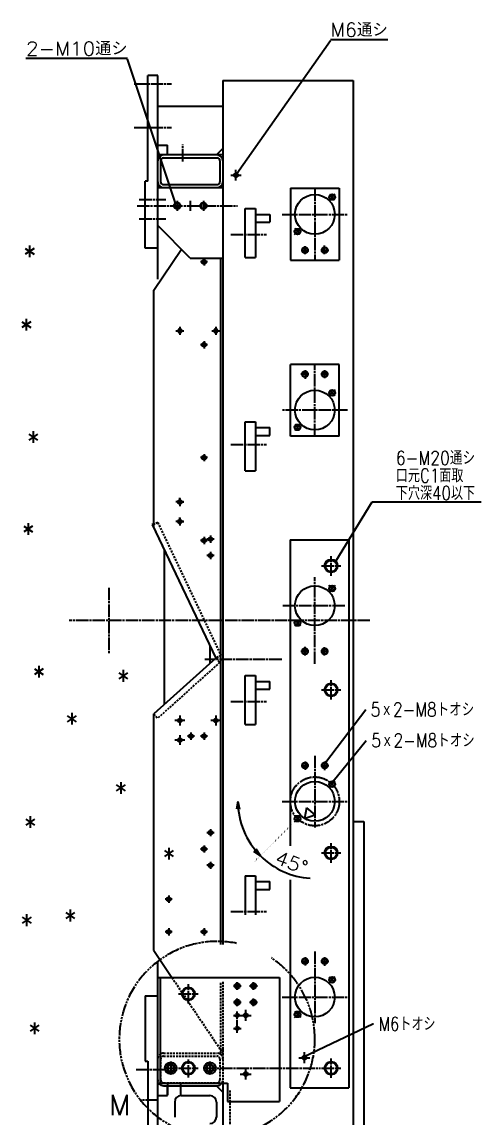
# Model space of a CAD drawing. Header units: inches. Extents: x -3309 to 2472, y -3154 to 2252.
# Drawn here: x -3309 to -2605, y 558 to 2237 of the extents above; entities that cross this region are included whole.
import ezdxf
from ezdxf.enums import TextEntityAlignment as Align

# ---------------------------------------------------------------- set-up
doc = ezdxf.new("R2010")
doc.units = ezdxf.units.IN
doc.header["$MEASUREMENT"] = 0
for name, pattern in [('CENTERLINE', [25.4, 19.05, -1.5875, 3.175, -1.5875]), ('DASHED', [4.7625, 3.175, -1.5875]), ('GAP', [2541.524, 0, -1.524, 2540]), ('PHANTOM', [30.1625, 19.05, -1.5875, 3.175, -1.5875, 3.175, -1.5875]), ('SOLID', [0])]:
    doc.linetypes.add(name, pattern=pattern)
for name, color, linetype in [('0$C$L0$V_DRAWING', 7, 'SOLID'), ('0$C$L0$V_PV', 7, 'SOLID'), ('Layer11$C$L11$V_DRAWING', 52, 'SOLID'), ('Layer11$C$L11$V_PV', 52, 'SOLID'), ('Layer12$C$L12$V_PV', 52, 'SOLID'), ('Layer13$C$L13$V_PV', 52, 'SOLID'), ('Layer14$C$L14$V_PV', 52, 'SOLID'), ('Layer21$C$L21$V_DRAWING', 2, 'SOLID'), ('Layer21$C$L21$V_PV', 2, 'SOLID'), ('Layer8$C$L8$V_PV', 40, 'SOLID'), ('Layer9$C$L9$V_PV', 254, 'SOLID')]:
    doc.layers.add(name, color=color, linetype=linetype)
doc.styles.add('CADRASTD', font='txt', dxfattribs={"bigfont": 'bigfont'})
doc.dimstyles.new('DIM3', dxfattribs={"dimtxt": 0.156, "dimasz": 2, "dimexe": 0, "dimexo": 0, "dimgap": 0.078, "dimtad": 3, "dimzin": 0, "dimdsep": 46, "dimtxsty": 'CADRASTD', "dimblk": 'CADRA_ARROW22_5OPEN', "dimblk1": 'CADRA_ARROW22_5OPEN', "dimblk2": 'CADRA_ARROW22_5OPEN', "dimcen": 0.09, "dimaunit": 1, "dimadec": 17154, "dimazin": 0, "dimtfac": 1, "dimtofl": 0, "dimtmove": 0, "dimatfit": 3, "dimldrblk": 'CADRA_ARROW22_5OPEN', "dimfxl": 1, "dimtolj": 1, "dimtzin": 0, "dimarcsym": 0})

# ---------------------------------------------------------------- blocks, each defined once
blk = doc.blocks.new('BLOCK20')
at = {"layer": '0$C$L0$V_DRAWING'}
blk.add_point((0, 0), dxfattribs=at)
blk.add_point((0, 0), dxfattribs=at)
blk.add_point((0, 0), dxfattribs=at)
blk.add_point((0, 0), dxfattribs=at)
blk.add_point((0, 0), dxfattribs=at)
blk.add_point((0, 0), dxfattribs=at)
blk.add_point((0, 0), dxfattribs=at)
at = {"layer": 'Layer11$C$L11$V_DRAWING', "color": 52}
blk.add_circle((0, 0), 3, dxfattribs=at)
at = {"layer": 'Layer13$C$L13$V_PV', "color": 52, "linetype": 'CENTERLINE'}
for p, q in [((5.5, 0), (-5.5, 0)), ((0, 5.5), (0, -5.5))]:
    blk.add_line(p, q, dxfattribs=at)
at = {"layer": 'Layer21$C$L21$V_DRAWING'}
blk.add_circle((0, 0), 2.4, dxfattribs=at)
blk = doc.blocks.new('BLOCK21')
at = {"layer": '0$C$L0$V_DRAWING'}
blk.add_point((0, 0), dxfattribs=at)
blk.add_point((0, 0), dxfattribs=at)
blk.add_point((0, 0), dxfattribs=at)
blk.add_point((0, 0), dxfattribs=at)
blk.add_point((0, 0), dxfattribs=at)
blk.add_point((0, 0), dxfattribs=at)
blk.add_point((0, 0), dxfattribs=at)
blk.add_point((0, 0), dxfattribs=at)
blk.add_point((0, 0), dxfattribs=at)
at = {"layer": 'Layer11$C$L11$V_DRAWING', "color": 60}
blk.add_circle((0, 0), 3, dxfattribs=at)
at = {"layer": 'Layer13$C$L13$V_PV', "color": 60, "linetype": 'CENTERLINE'}
for p, q in [((5.5, 0), (-5.5, 0)), ((0, 5.5), (0, -5.5))]:
    blk.add_line(p, q, dxfattribs=at)
at = {"layer": 'Layer21$C$L21$V_DRAWING', "color": 4}
blk.add_circle((0, 0), 2.4, dxfattribs=at)
blk = doc.blocks.new('BLOCK22')
at = {"layer": '0$C$L0$V_DRAWING'}
blk.add_point((0, 0), dxfattribs=at)
blk.add_point((0, 0), dxfattribs=at)
blk.add_point((0, 0), dxfattribs=at)
blk.add_point((0, 0), dxfattribs=at)
at = {"layer": 'Layer11$C$L11$V_DRAWING', "color": 52}
blk.add_circle((0, 0), 3, dxfattribs=at)
at = {"layer": 'Layer13$C$L13$V_PV', "color": 52, "linetype": 'CENTERLINE'}
for p, q in [((-6, 0), (6, 0)), ((0, -6), (0, 6))]:
    blk.add_line(p, q, dxfattribs=at)
at = {"layer": 'Layer21$C$L21$V_DRAWING'}
blk.add_circle((0, 0), 2.46, dxfattribs=at)
blk = doc.blocks.new('BLOCK19')
at = {"layer": '0$C$L0$V_DRAWING'}
for p in [(0, 0, -66), (0, 0, -66), (1, 0, -66)]:
    blk.add_point(p, dxfattribs=at)
at = {"layer": 'Layer13$C$L13$V_PV', "color": 20, "linetype": 'CENTERLINE'}
for p, q in [((-512.5, -11), (-497.5, -11)), ((-505, -3.5), (-505, -18.5)), ((-840, -66), (-846.2, -66)), ((-840, -66), (-840, -59.8)), ((-840, -66), (-833.8, -66)), ((-840, -66), (-840, -72.2)), ((-810, -66), (-816.2, -66)), ((-810, -66), (-810, -59.8)), ((-810, -66), (-803.8, -66)), ((-810, -66), (-810, -72.2)), ((-512.5, -66), (-497.5, -66)), ((-505, -58.5), (-505, -73.5)), ((-482.5, -66), (-467.5, -66)), ((-475, -58.5), (-475, -73.5))]:
    blk.add_line(p, q, dxfattribs=at)
at = {"layer": '0$C$L0$V_DRAWING', "yscale": -1, "rotation": 90.0000000000002}
for p in [(-1102.4, -11), (-1102.4, -66)]:
    blk.add_blockref('BLOCK22', p, dxfattribs=at)
at = {"layer": '0$C$L0$V_DRAWING', "rotation": 90.0000000000002}
for name, p in [('BLOCK20', (-783, -19)), ('BLOCK21', (-505, -11)), ('BLOCK20', (-283, -19)), ('BLOCK21', (-840, -66)), ('BLOCK21', (-810, -66)), ('BLOCK21', (-505, -66)), ('BLOCK21', (-475, -66))]:
    blk.add_blockref(name, p, dxfattribs=at)
blk = doc.blocks.new('BLOCK30')
at = {"layer": '0$C$L0$V_DRAWING'}
blk.add_point((0, 0), dxfattribs=at)
blk.add_point((0, 0), dxfattribs=at)
blk.add_point((0, 0), dxfattribs=at)
blk.add_point((0, 0), dxfattribs=at)
blk.add_point((0, 0), dxfattribs=at)
blk.add_point((0, 0), dxfattribs=at)
blk.add_point((0, 0), dxfattribs=at)
at = {"layer": 'Layer11$C$L11$V_DRAWING', "color": 52}
blk.add_circle((0, 0), 3, dxfattribs=at)
at = {"layer": 'Layer13$C$L13$V_PV', "color": 52, "linetype": 'CENTERLINE'}
for p, q in [((5.5, 0), (-5.5, 0)), ((0, 5.5), (0, -5.5))]:
    blk.add_line(p, q, dxfattribs=at)
at = {"layer": 'Layer21$C$L21$V_DRAWING'}
blk.add_circle((0, 0), 2.4, dxfattribs=at)
blk = doc.blocks.new('CADRA_ARROW22_5OPEN')
at = {"layer": 'Layer9$C$L9$V_PV', "color": 7}
for q in [(-0.99, 0), (-0.98, 0.2), (-0.98, -0.2)]:
    blk.add_line((0, 0), q, dxfattribs=at)
blk = doc.blocks.new('BLOCK33')
at = {"layer": '0$C$L0$V_DRAWING'}
blk.add_point((0, 0), dxfattribs=at)
at = {"layer": 'Layer11$C$L11$V_DRAWING'}
blk.add_circle((0, 0), 3, dxfattribs=at)
at = {"layer": 'Layer13$C$L13$V_PV', "linetype": 'CENTERLINE'}
for p, q in [((-8, 0), (8, 0)), ((0, -8), (0, 8))]:
    blk.add_line(p, q, dxfattribs=at)
at = {"layer": 'Layer21$C$L21$V_DRAWING'}
blk.add_circle((0, 0), 2.6, dxfattribs=at)
blk = doc.blocks.new('BLOCK35')
at = {"layer": '0$C$L0$V_DRAWING'}
blk.add_point((0, 0), dxfattribs=at)
at = {"layer": 'Layer11$C$L11$V_DRAWING', "color": 52}
blk.add_circle((0, 0), 3, dxfattribs=at)
at = {"layer": 'Layer13$C$L13$V_PV', "color": 52, "linetype": 'CENTERLINE'}
for p, q in [((5.5, 0), (-5.5, 0)), ((0, 5.5), (0, -5.5))]:
    blk.add_line(p, q, dxfattribs=at)
at = {"layer": 'Layer21$C$L21$V_DRAWING'}
blk.add_circle((0, 0), 2.4, dxfattribs=at)
blk = doc.blocks.new('BLOCK56')
at = {"layer": '0$C$L0$V_DRAWING'}
for p in [(0, 0), (0, 0), (1, 0), (1, 0)]:
    blk.add_point(p, dxfattribs=at)
at = {"layer": 'Layer12$C$L12$V_PV', "color": 52, "linetype": 'DASHED'}
for p, q in [((100, 210.1), (2.9, 6.1)), ((100, 210.1), (108.2, 206.2)), ((2.9, 6.1), (11, 2.2)), ((11, 2.2), (5, -4.5)), ((5, -4.5), (100.1, -90.1)), ((106.2, -83.4), (100.1, -90.1))]:
    blk.add_line(p, q, dxfattribs=at)
at = {"layer": 'Layer21$C$L21$V_DRAWING'}
for p, q in [((108.2, 206.2), (11, 2.2)), ((11, 2.2), (106.2, -83.4))]:
    blk.add_line(p, q, dxfattribs=at)
blk = doc.blocks.new('BLOCK63')
at = {"layer": '0$C$L0$V_DRAWING'}
for p in [(0, 0), (0, 0), (0, 0), (1, 0), (1, 0)]:
    blk.add_point(p, dxfattribs=at)
at = {"layer": 'Layer11$C$L11$V_DRAWING', "color": 52}
blk.add_circle((0, 0), 6, dxfattribs=at)
at = {"layer": 'Layer13$C$L13$V_PV', "color": 52, "linetype": 'CENTERLINE'}
for p, q in [((-8.5, 0), (8.5, 0)), ((0, 8.5), (0, -8.5))]:
    blk.add_line(p, q, dxfattribs=at)
at = {"layer": 'Layer21$C$L21$V_DRAWING'}
blk.add_circle((0, 0), 5.05, dxfattribs=at)
blk = doc.blocks.new('TAB100_SYM001')
at = {"layer": 'Layer21$C$L21$V_DRAWING'}
for p, q in [((-1.4, 2.42), (0, 0)), ((-1.4, 2.42), (1.4, 2.42)), ((0, 0), (1.4, 2.42))]:
    blk.add_line(p, q, dxfattribs=at)
blk = doc.blocks.new('*D326')
at = {"layer": 'Layer9$C$L9$V_PV'}
for p, q in [((-2977.8, 1041.6), (-2980.1, 1029.8)), ((-2977.8, 1041.6), (-2975.5, 1029.8)), ((-2943.2, 958.2), (-2953.2, 964.8)), ((-2943.2, 958.2), (-2949.9, 968.2))]:
    blk.add_line(p, q, dxfattribs=at)
at = {"layer": 'Layer9$C$L9$V_PV', "linetype": 'GAP'}
blk.add_line((-2895.1, 1006.4), (-2952.9, 948.5), dxfattribs=at)
at = {"layer": 'Layer9$C$L9$V_PV'}
for start, end in [(180, 225.0011), (225.0011, 266.3964)]:
    blk.add_arc((-2859.8, 1041.6), 118, start, end, dxfattribs=at)
at = {"layer": 'Layer9$C$L9$V_PV', "style": 'CADRASTD', "width": 0.857143}
blk.add_text('45%%d', height=21, rotation=339.2398, dxfattribs=at).set_placement((-2922.7, 946.7), (-2875.6, 928.8), align=Align.FIT)

msp = doc.modelspace()

# ---------------------------------------------------------------- linework, layer by layer
at = {"layer": 'Layer11$C$L11$V_PV'}
for p, q in [((-2771.7, 1500.7), (-2604.8, 1500.7)), ((-2771, 700.5), (-2769.6, 700.5))]:
    msp.add_line(p, q, dxfattribs=at)
for centre, radius in [((-2833.3, 1968.1), 4.5), ((-3070.8, 1954.6), 5), ((-3030.8, 1954.6), 5), ((-2886.3, 1915.1), 4.5), ((-2874.8, 1886.6), 4.5), ((-2844.8, 1886.6), 4.5), ((-2874.8, 1696.6), 4.5), ((-2844.8, 1696.6), 4.5), ((-2833.3, 1668.1), 4.5), ((-2886.3, 1615.1), 4.5), ((-2834.8, 1402.6), 10), ((-2833.3, 1368.1), 4.5), ((-2886.3, 1315.1), 4.5), ((-2874.8, 1271.6), 4.5), ((-2844.8, 1271.6), 4.5), ((-2834.8, 1212.6), 10), ((-2874.8, 1096.6), 4.5), ((-2844.8, 1096.6), 4.5), ((-2833.3, 1068.1), 4.5), ((-2886.3, 1015.1), 4.5), ((-2834.8, 962.6), 10), ((-2874.8, 796.6), 4.5), ((-2844.8, 796.6), 4.5), ((-2833.3, 768.1), 4.5), ((-3053.8, 746.6), 10), ((-2978.8, 758.6), 4), ((-2953.8, 758.6), 4), ((-2978.8, 733.6), 4), ((-2953.8, 733.6), 4), ((-2978.8, 713.6), 2.75), ((-2965.8, 713.6), 3), ((-2886.3, 715.1), 4.5), ((-2978.8, 693.6), 2.75), ((-3053.8, 632.6), 10), ((-2875.8, 648.6), 3), ((-2834.8, 632.6), 10), ((-2965.8, 623.6), 3)]:
    msp.add_circle(centre, radius, dxfattribs=at)
at = {"layer": 'Layer12$C$L12$V_PV', "linetype": 'DASHED'}
for p, q in [((-3091.8, 1982.6), (-3009.8, 1982.6)), ((-3079.1, 771.6), (-3000.8, 655.6)), ((-3004, 655.6), (-3004, 764.9)), ((-3000.8, 764.9), (-3000.8, 609.6)), ((-3091.8, 655.6), (-3009.8, 655.6)), ((-3007.3, 655.6), (-3000.8, 655.6)), ((-3096.3, 646.6), (-3096.3, 614.6)), ((-3091.8, 651.1), (-3009.8, 651.1)), ((-3005.3, 646.6), (-3005.3, 614.6)), ((-3091.8, 610.1), (-3009.8, 610.1)), ((-2990.4, 598.3), (-2990.4, 530.6))]:
    msp.add_line(p, q, dxfattribs=at)
for centre, radius, start, end in [((-3091.8, 646.6), 9, 90, 180), ((-3009.8, 646.6), 9, 0, 90), ((-3091.8, 646.6), 4.5, 90, 180), ((-3009.8, 646.6), 4.5, 0, 90), ((-3091.8, 614.6), 9, 180, 213.756), ((-3091.8, 614.6), 4.5, 180, 270), ((-3009.8, 614.6), 4.5, 270, 360), ((-3009.8, 614.6), 9, 326.244, 360)]:
    msp.add_arc(centre, radius, start, end, dxfattribs=at)
at = {"layer": 'Layer13$C$L13$V_PV', "linetype": 'CENTERLINE'}
for p, q in [((-3136.9, 2141.6), (-3079.8, 2141.6)), ((-3136.9, 2074.6), (-3079.8, 2074.6)), ((-3062.1, 2022.6), (-3062.1, 2048.5)), ((-2859.8, 1981.6), (-2859.8, 1871.6)), ((-3129.1, 1964.6), (-3088.6, 1964.6)), ((-2838, 1963.5), (-2828.4, 1973)), ((-3132.4, 1954.6), (-2978.6, 1954.6)), ((-3070.8, 1962.1), (-3070.8, 1947.1)), ((-3050.8, 1962.1), (-3050.8, 1947.1)), ((-3030.8, 1962.1), (-3030.8, 1947.1)), ((-3129.1, 1934.6), (-3088.6, 1934.6)), ((-2910, 1941.6), (-2810.3, 1941.6)), ((-2890.9, 1910.5), (-2881.5, 1920)), ((-2988.6, 1910.6), (-2933.9, 1910.6)), ((-2880.9, 1886.6), (-2868.9, 1886.6)), ((-2874.8, 1880.3), (-2874.8, 1893)), ((-2850.2, 1886.6), (-2838.4, 1886.6)), ((-2844.8, 1880.5), (-2844.8, 1893.7)), ((-2869.5, 1696.6), (-2881.3, 1696.6)), ((-2874.8, 1702.7), (-2874.8, 1689.5)), ((-2859.8, 1601.6), (-2859.8, 1711.6)), ((-2838.7, 1696.6), (-2850.7, 1696.6)), ((-2844.8, 1702.9), (-2844.8, 1690.2)), ((-2828.7, 1672.7), (-2838.2, 1663.3)), ((-2809.6, 1641.6), (-2909.3, 1641.6)), ((-2881.7, 1619.8), (-2891.2, 1610.2)), ((-2988.6, 1588.6), (-2933.9, 1588.6)), ((-2834.8, 1387.6), (-2834.8, 1417.6)), ((-2849.8, 1402.6), (-2819.8, 1402.6)), ((-2859.8, 1252.4), (-2859.8, 1385.6)), ((-3175.8, 1369.1), (-3175.8, 1269.1)), ((-2828.6, 1372.8), (-2837.9, 1363.5)), ((-2813.9, 1341.6), (-2909.3, 1341.6)), ((-2775.3, 1319.1), (-3236.5, 1319.1)), ((-2881.9, 1319.5), (-2891.1, 1310.3)), ((-2874.8, 1265.5), (-2874.8, 1278.7)), ((-2844.8, 1265.3), (-2844.8, 1278)), ((-2869.5, 1271.6), (-2881.3, 1271.6)), ((-2838.7, 1271.6), (-2850.7, 1271.6)), ((-2910.6, 1259.1), (-3028.6, 1259.1)), ((-2834.8, 1197.6), (-2834.8, 1227.6)), ((-2849.8, 1212.6), (-2819.8, 1212.6)), ((-2988.6, 1194.6), (-2933.9, 1194.6)), ((-2859.8, 1111.6), (-2859.8, 1001.6)), ((-2880.9, 1096.6), (-2868.9, 1096.6)), ((-2874.8, 1102.9), (-2874.8, 1090.2)), ((-2850.2, 1096.6), (-2838.4, 1096.6)), ((-2844.8, 1102.7), (-2844.8, 1089.5)), ((-2837.7, 1063.7), (-2828.6, 1072.9)), ((-2910, 1041.6), (-2810.3, 1041.6)), ((-2891, 1010.4), (-2881.8, 1019.7)), ((-2834.8, 947.6), (-2834.8, 977.6)), ((-2849.8, 962.6), (-2819.8, 962.6)), ((-2988.6, 872.6), (-2933.9, 872.6)), ((-2859.8, 811.6), (-2859.8, 701.6)), ((-2880.9, 796.6), (-2868.9, 796.6)), ((-2874.8, 802.9), (-2874.8, 790.2)), ((-2850.2, 796.6), (-2838.4, 796.6)), ((-2844.8, 802.7), (-2844.8, 789.5)), ((-2837.7, 763.7), (-2828.6, 772.9)), ((-3053.8, 731.6), (-3053.8, 761.6)), ((-2984.8, 758.6), (-2972.8, 758.6)), ((-2978.8, 752.6), (-2978.8, 764.6)), ((-2959.8, 758.6), (-2947.8, 758.6)), ((-2953.8, 752.6), (-2953.8, 764.6)), ((-3068.8, 746.6), (-3038.8, 746.6)), ((-2978.8, 727.6), (-2978.8, 739.6)), ((-2953.8, 727.6), (-2953.8, 739.6)), ((-2910, 741.6), (-2810.3, 741.6)), ((-2984.8, 733.6), (-2972.8, 733.6)), ((-2965.8, 705.1), (-2965.8, 722.1)), ((-2959.8, 733.6), (-2947.8, 733.6)), ((-2984.8, 713.6), (-2972.8, 713.6)), ((-2978.8, 687), (-2978.8, 719.6)), ((-2974.3, 713.6), (-2957.3, 713.6)), ((-2891, 710.4), (-2881.8, 719.7)), ((-2984.8, 693.6), (-2972.8, 693.6)), ((-2875.8, 640.1), (-2875.8, 657.1)), ((-3080.8, 642.6), (-3080.8, 622.6)), ((-3053.8, 618.4), (-3053.8, 645.8)), ((-3020.8, 642.6), (-3020.8, 622.6)), ((-2884.3, 648.6), (-2867.3, 648.6)), ((-2834.8, 617.6), (-2834.8, 647.6)), ((-3133.8, 630.6), (-3091.6, 630.6)), ((-3090.8, 632.6), (-3070.8, 632.6)), ((-3068.8, 632.6), (-3038.8, 632.6)), ((-3030.8, 632.6), (-2851, 632.6)), ((-2974.3, 623.6), (-2957.3, 623.6)), ((-2965.8, 615.1), (-2965.8, 632.1)), ((-2849.8, 632.6), (-2819.8, 632.6)), ((-3085.8, 610.7), (-3085.8, 591.9)), ((-3066.1, 610.7), (-3066.1, 591.9)), ((-3100.4, 583.6), (-3127.6, 583.6))]:
    msp.add_line(p, q, dxfattribs=at)
msp.add_circle((-2859.8, 1041.6), 37.5, dxfattribs=at)
for centre, start, end in [((-2859.8, 1941.6), 35.5582, 52.7474), ((-2859.8, 1941.6), 214.8476, 232.6305), ((-2859.8, 1641.6), 34.8475, 52.6303), ((-2859.8, 1641.6), 215.5582, 232.7476), ((-2859.8, 1341.6), 35.4971, 55.0806), ((-2859.8, 1341.6), 217.2668, 234.3827), ((-2859.8, 741.6), 37.2667, 54.3825), ((-2859.8, 741.6), 215.4971, 235.0808)]:
    msp.add_arc(centre, 37.5, start, end, dxfattribs=at)
at = {"layer": 'Layer14$C$L14$V_PV', "linetype": 'PHANTOM'}
for start, end in [(78.4502, 360), (0, 56.2786)]:
    msp.add_arc((-3009.8, 677), 150, start, end, dxfattribs=at)
at = {"layer": 'Layer21$C$L21$V_PV'}
for p, q in [((-3100.8, 2154.6), (-3115.8, 2154.6)), ((-3115.8, 1992.6), (-3115.8, 2154.6)), ((-3100.8, 1842.4), (-3100.8, 2154.6)), ((-3000.8, 2146.6), (-3000.8, 822.3)), ((-3000.8, 2146.6), (-2800.8, 2146.6)), ((-2800.8, 2146.6), (-2800.8, 530.6)), ((-3100.8, 2107.6), (-3000.8, 2107.6)), ((-3100.8, 2047.6), (-3085.8, 2047.6)), ((-3000.8, 2032.6), (-3100.8, 2032.6)), ((-3085.8, 2032.6), (-3085.8, 2047.6)), ((-3010.8, 2032.6), (-3000.8, 2042.6)), ((-3096.3, 2023.6), (-3096.3, 1991.6)), ((-3091.8, 2028.1), (-3009.8, 2028.1)), ((-3005.3, 2023.6), (-3005.3, 1991.6)), ((-3119.8, 1889.6), (-3119.8, 1992.6)), ((-3115.8, 1992.6), (-3119.8, 1992.6)), ((-3100.8, 1982.6), (-3000.8, 1982.6)), ((-3091.8, 1987.1), (-3009.8, 1987.1)), ((-2897.3, 1981.6), (-2897.3, 1871.6)), ((-2897.3, 1981.6), (-2822.3, 1981.6)), ((-2822.3, 1981.6), (-2822.3, 1871.6)), ((-2966.8, 1950.6), (-2950.8, 1950.6)), ((-2966.8, 1875.6), (-2966.8, 1950.6)), ((-2950.8, 1950.6), (-2950.8, 1875.6)), ((-2950.8, 1941.6), (-2928.8, 1941.6)), ((-2928.8, 1941.6), (-2928.8, 1929.6)), ((-3050.8, 1874.6), (-3100.8, 1924.6)), ((-2950.8, 1929.6), (-2928.8, 1929.6)), ((-3100.8, 1889.6), (-3119.8, 1889.6)), ((-3106.8, 1825.4), (-3064.5, 1888.2)), ((-3050.8, 1874.6), (-3000.8, 1874.6)), ((-3004, 822.3), (-3004, 1874.6)), ((-2966.8, 1875.6), (-2950.8, 1875.6)), ((-2897.3, 1871.6), (-2822.3, 1871.6)), ((-3101.5, 1833.4), (-3100.8, 1832.9)), ((-3106.8, 1460.8), (-3106.8, 1825.4)), ((-2822.3, 1711.6), (-2897.3, 1711.6)), ((-2897.3, 1601.6), (-2897.3, 1711.6)), ((-2822.3, 1601.6), (-2822.3, 1711.6)), ((-2966.8, 1623.6), (-2950.8, 1623.6)), ((-2966.8, 1548.6), (-2966.8, 1623.6)), ((-2950.8, 1623.6), (-2950.8, 1548.6)), ((-2950.8, 1614.6), (-2928.8, 1614.6)), ((-2928.8, 1602.6), (-2928.8, 1614.6)), ((-2950.8, 1602.6), (-2928.8, 1602.6)), ((-2822.3, 1601.6), (-2897.3, 1601.6)), ((-2966.8, 1548.6), (-2950.8, 1548.6)), ((-3106.8, 1467.1), (-3109.3, 1465.9)), ((-3109.3, 1465.9), (-3011.8, 1261.3)), ((-3090.8, 1427.2), (-3090.8, 1190.2)), ((-2897.8, 1442.6), (-2807.8, 1442.6)), ((-2897.8, 1442.6), (-2897.8, 973.4)), ((-2807.8, 1442.6), (-2807.8, 602.6)), ((-3020.8, 1280.2), (-3020.8, 1253.2)), ((-3011.8, 1261.3), (-3106.8, 1175.8)), ((-2966.8, 1159.6), (-2966.8, 1234.6)), ((-2966.8, 1234.6), (-2950.8, 1234.6)), ((-2950.8, 1234.6), (-2950.8, 1159.6)), ((-2950.8, 1225.6), (-2928.8, 1225.6)), ((-2950.8, 1213.6), (-2928.8, 1213.6)), ((-2928.8, 1213.6), (-2928.8, 1225.6)), ((-3106.8, 812.8), (-3106.8, 1175.8)), ((-2966.8, 1159.6), (-2950.8, 1159.6)), ((-2800.8, 1010.6), (-2784.8, 1010.6)), ((-2784.8, 1010.6), (-2784.8, 530.6)), ((-2966.8, 927.6), (-2950.8, 927.6)), ((-2966.8, 927.6), (-2966.8, 867.6)), ((-2950.8, 927.6), (-2950.8, 867.6)), ((-2950.8, 918.6), (-2928.8, 918.6)), ((-2928.8, 906.6), (-2928.8, 918.6)), ((-2897.8, 921.4), (-2897.8, 602.6)), ((-2950.8, 906.6), (-2928.8, 906.6)), ((-3106.8, 812.8), (-3079.1, 771.6)), ((-3100.8, 483.6), (-3100.8, 795.8)), ((-3100.8, 771.6), (-2913.8, 771.6)), ((-3096.8, 771.6), (-3096.8, 609.6)), ((-2913.8, 771.6), (-2913.8, 581.6)), ((-3119.8, 743.6), (-3119.8, 643.6)), ((-3119.8, 743.6), (-3100.8, 743.6)), ((-3119.8, 643.6), (-3115.8, 643.6)), ((-3115.8, 643.6), (-3115.8, 483.6)), ((-3100.8, 609.6), (-2993.8, 609.6)), ((-3091.8, 605.6), (-3009.8, 605.6)), ((-3085.8, 590.6), (-3085.8, 605.6)), ((-3010.8, 605.6), (-3000.8, 595.6)), ((-3000.8, 609.6), (-3000.8, 530.6)), ((-2993.8, 609.6), (-2993.8, 581.6)), ((-3100.8, 590.6), (-3085.8, 590.6)), ((-3064.8, 590.6), (-3020.8, 590.6)), ((-2897.8, 602.6), (-2807.8, 602.6)), ((-3074.8, 580.6), (-3074.8, 557.6)), ((-3010.8, 580.6), (-3010.8, 557.6)), ((-2993.8, 581.6), (-2913.8, 581.6))]:
    msp.add_line(p, q, dxfattribs=at)
for centre, radius in [((-2859.8, 1941.6), 30.5), ((-2833.3, 1968.1), 4), ((-3070.8, 1954.6), 4.19), ((-3030.8, 1954.6), 4.19), ((-2886.3, 1915.1), 4), ((-2874.8, 1886.6), 4), ((-2844.8, 1886.6), 4), ((-2874.8, 1696.6), 4), ((-2844.8, 1696.6), 4), ((-2859.8, 1641.6), 30.5), ((-2833.3, 1668.1), 4), ((-2886.3, 1615.1), 4), ((-2834.8, 1402.6), 8.65), ((-2859.8, 1341.6), 30.5), ((-2833.3, 1368.1), 4), ((-2886.3, 1315.1), 4), ((-2874.8, 1271.6), 4), ((-2844.8, 1271.6), 4), ((-2834.8, 1212.6), 8.65), ((-2874.8, 1096.6), 4), ((-2844.8, 1096.6), 4), ((-2859.8, 1041.6), 30.5), ((-2833.3, 1068.1), 4), ((-2886.3, 1015.1), 4), ((-2834.8, 962.6), 8.65), ((-2874.8, 796.6), 4), ((-2844.8, 796.6), 4), ((-2978.8, 758.6), 2.75), ((-2953.8, 758.6), 2.75), ((-2859.8, 741.6), 30.5), ((-2833.3, 768.1), 4), ((-3053.8, 746.6), 8.65), ((-2978.8, 733.6), 2.75), ((-2953.8, 733.6), 2.75), ((-2978.8, 713.6), 1.95), ((-2965.8, 713.6), 2.4), ((-2886.3, 715.1), 4), ((-2978.8, 693.6), 1.95), ((-3080.8, 632.6), 9), ((-3080.8, 632.6), 6), ((-3053.8, 632.6), 8.65), ((-3020.8, 632.6), 9), ((-3020.8, 632.6), 6), ((-2875.8, 648.6), 2.4), ((-2834.8, 632.6), 8.65), ((-2965.8, 623.6), 2.4)]:
    msp.add_circle(centre, radius, dxfattribs=at)
for centre, radius, start, end in [((-3091.8, 2023.6), 9, 90, 180), ((-3009.8, 2023.6), 9, 0, 90), ((-3091.8, 2023.6), 4.5, 90, 180), ((-3009.8, 2023.6), 4.5, 0, 90), ((-3091.8, 1991.6), 9, 180, 270), ((-3091.8, 1991.6), 4.5, 180, 270), ((-3009.8, 1991.6), 9, 270, 360), ((-3009.8, 1991.6), 4.5, 270, 360), ((-3091.8, 614.6), 9, 213.756, 270), ((-3009.8, 614.6), 9, 270, 326.244), ((-3064.8, 580.6), 10, 90, 180), ((-3020.8, 580.6), 10, 0, 90), ((-3020.8, 557.6), 10, 270, 360)]:
    msp.add_arc(centre, radius, start, end, dxfattribs=at)

# ---------------------------------------------------------------- block references
at = {"layer": '0$C$L0$V_PV'}
for name, p in [('BLOCK33', (-2980.8, 2001.6)), ('BLOCK30', (-3029.8, 1868.6)), ('BLOCK30', (-3029.8, 1741.6)), ('BLOCK30', (-3029.8, 1568.6)), ('BLOCK30', (-3029.8, 1441.6)), ('BLOCK30', (-3019.8, 1418.6)), ('BLOCK30', (-3049.8, 1141.6)), ('BLOCK30', (-3029.8, 1141.6)), ('BLOCK30', (-3019.8, 993.6)), ('BLOCK30', (-3029.8, 968.6)), ('BLOCK35', (-3084, 891.6)), ('BLOCK35', (-3084, 841.6)), ('BLOCK30', (-3029.8, 841.6)), ('BLOCK63', (-3080.8, 632.6)), ('BLOCK63', (-3020.8, 632.6))]:
    msp.add_blockref(name, p, dxfattribs=at)
at = {"layer": '0$C$L0$V_PV', "rotation": 270.0000000000006}
msp.add_blockref('BLOCK19', (-3000.8, 660.6), dxfattribs=at)
at = {"layer": '0$C$L0$V_PV', "yscale": -1, "rotation": 180.0000000000004}
msp.add_blockref('BLOCK56', (-3000.8, 1259.1), dxfattribs=at)
at = {"layer": '0$C$L0$V_PV', "xscale": 6.000000953674316, "yscale": 6.000000953674316, "zscale": 6.000000953674316, "rotation": 319.9999986818876}
msp.add_blockref('TAB100_SYM001', (-2875.5, 1015.4), dxfattribs=at)
at = {"layer": 'Layer9$C$L9$V_PV'}
msp.add_blockref('*D326', (0, 0), dxfattribs=at)

# ---------------------------------------------------------------- texts
at = {"layer": 'Layer8$C$L8$V_PV', "style": 'CADRASTD'}
for s, height, width, p, p2 in [('%%uM6通シ', 21, 0.857143, (-2835.7, 2214), (-2748, 2214)), ('%%u', 21, 0.857143, (-2826.6, 2224.5), (-2826.6, 2224.5)), ('%%u2-M10通シ', 21, 0.857143, (-3302.9, 2185.3), (-3147.1, 2185.3)), ('%%u', 21, 0.857143, (-3293.7, 2195.8), (-3293.7, 2195.8)), ('*', 31.5, 0.857143, (-3308.1, 1862.3), (-3286.5, 1862.3)), ('*', 31.5, 0.857143, (-3313.2, 1749.9), (-3291.6, 1749.9)), ('*', 31.5, 0.857143, (-3302.6, 1577.6), (-3281, 1577.6)), ('6-M20通シ', 21, 0.6763, (-2735.6, 1557.7), (-2614, 1557.7)), ('口元C1面取', 21, 0.6763, (-2735.6, 1530.7), (-2631.9, 1530.7)), ('下穴深40以下', 21, 0.6763, (-2735.6, 1503.7), (-2614, 1503.7)), ('*', 31.5, 0.857143, (-3310.3, 1436.8), (-3288.7, 1436.8)), ('*', 31.5, 0.857143, (-3294, 1217.9), (-3272.4, 1217.9)), ('*', 31.5, 0.857143, (-3164.5, 1211.6), (-3142.9, 1211.6)), ('5ｘ2-M8トオシ', 21, 0.676298, (-2774.1, 1172), (-2615.4, 1172)), ('*', 31.5, 0.857143, (-3243.5, 1145.8), (-3221.9, 1145.8)), ('5ｘ2-M8トオシ', 21, 0.676298, (-2773.3, 1124.6), (-2614.6, 1124.6)), ('*', 31.5, 0.857143, (-3168.4, 1039.8), (-3146.8, 1039.8)), ('*', 31.5, 0.857143, (-3307.1, 987.4), (-3285.5, 987.4)), ('*', 31.5, 0.857143, (-3094.7, 939.1), (-3073.1, 939.1)), ('*', 31.5, 0.857143, (-3245.9, 844.2), (-3224.3, 844.2)), ('*', 31.5, 0.857143, (-3312.7, 837), (-3291.1, 837)), ('M6トオシ', 21, 0.676298, (-2761.8, 690), (-2674.7, 690)), ('*', 31.5, 0.857143, (-3300.6, 671.3), (-3279, 671.3))]:
    msp.add_text(s, height=height, dxfattribs=dict(at, width=width)).set_placement(p, p2, align=Align.FIT)
at = {"layer": 'Layer8$C$L8$V_PV', "insert": (-3175.4, 560.4), "char_height": 31.5, "width": 45.01, "attachment_point": 7, "line_spacing_factor": 0.9, "style": 'CADRASTD'}
msp.add_mtext('M', dxfattribs=at)

# ---------------------------------------------------------------- leaders
for points in [[(-2979.4, 2004.3), (-2835.7, 2208.1)], [(-3073.4, 1958.9), (-3147.1, 2179.5)], [(-2827.7, 1409.7), (-2771.7, 1500.7)], [(-2843.4, 1101.4), (-2781.8, 1182.5)], [(-2831.7, 1072.5), (-2781, 1135.1)], [(-2876, 650.3), (-2771, 700.5)]]:
    msp.add_leader(points, dimstyle='DIM3')

doc.saveas('drawing.dxf')
